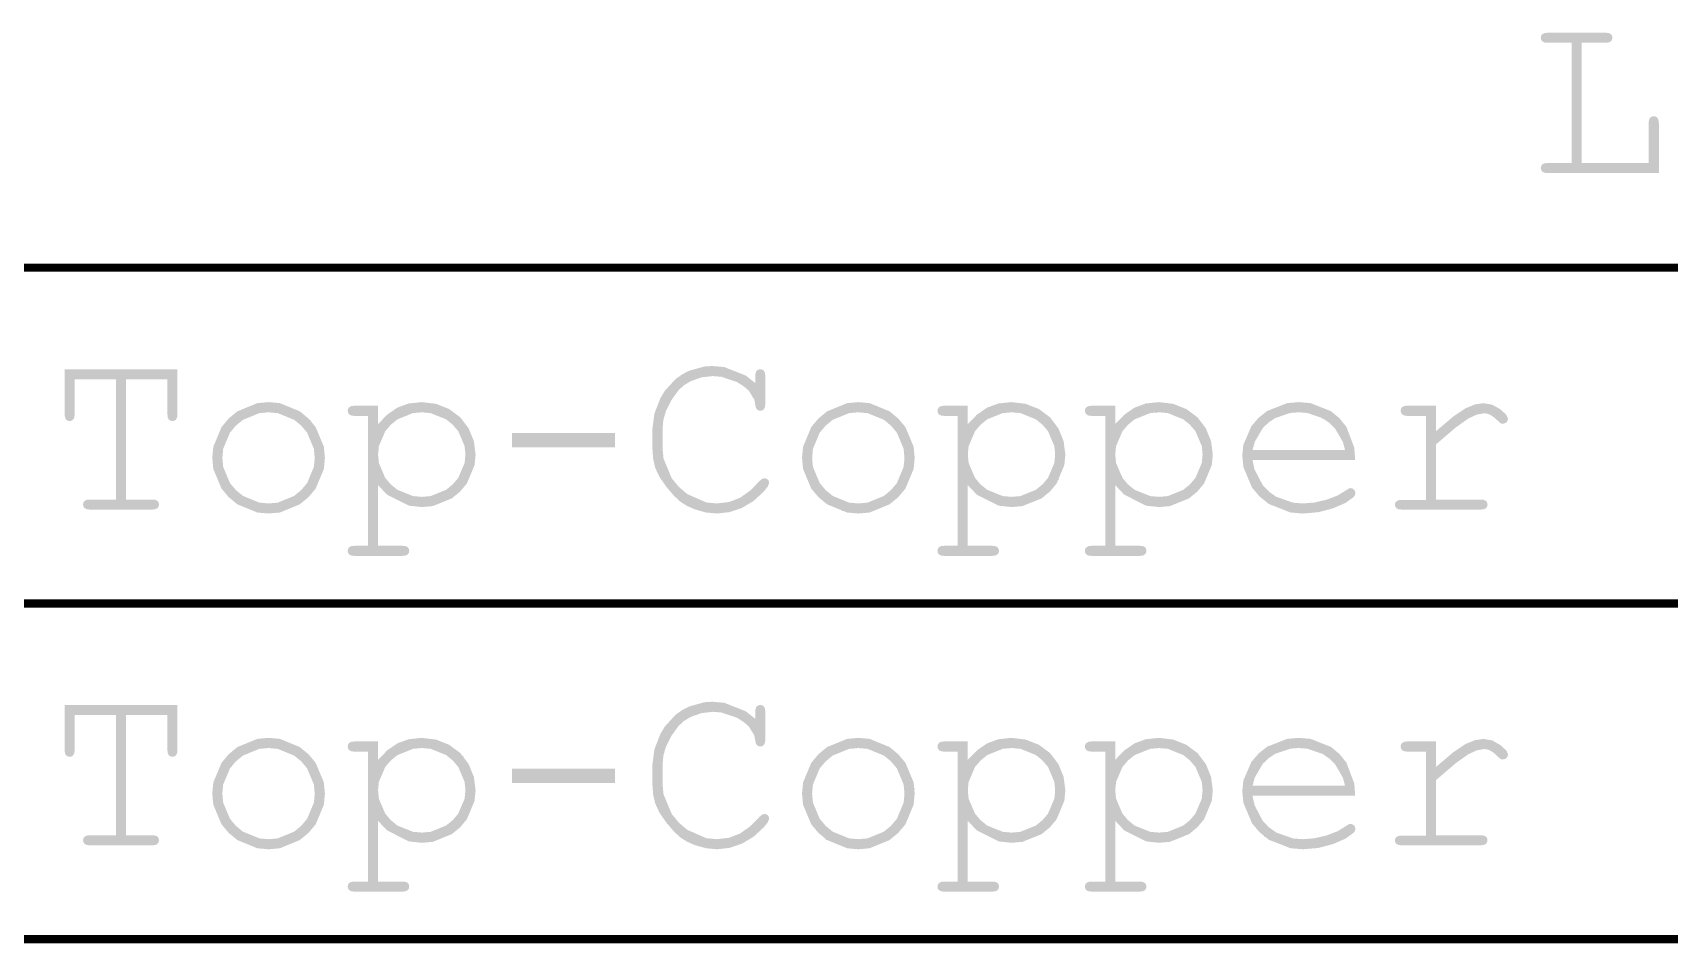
# Model space of a CAD drawing. Extents: x -3 to 268, y -4 to 76.
# Drawn here: x 207.35 to 227.34, y 55.09 to 66.21 of the extents above; entities that cross this region are included whole.
import ezdxf

# ---------------------------------------------------------------- set-up
doc = ezdxf.new("R2010")
doc.units = 0
doc.layers.add('DRILL_SYMBOLS', color=255, linetype='CONTINUOUS')

msp = doc.modelspace()

# ---------------------------------------------------------------- hatches: boundary and pattern name
at = {"layer": 'DRILL_SYMBOLS'}
for points in [[(226.265985, 66.08391), (226.265985, 64.616136), (227.083368, 64.616136), (227.083368, 65.105394), (227.087763, 65.143114), (227.100946, 65.168382), (227.121088, 65.182665), (227.146356, 65.187425), (227.170526, 65.182848), (227.190302, 65.169115), (227.203485, 65.144029), (227.20788, 65.105394), (227.20788, 64.49309), (225.848505, 64.49309), (225.810785, 64.497484), (225.785516, 64.510668), (225.771234, 64.530443), (225.766474, 64.554613), (225.771234, 64.579698), (225.785516, 64.599291), (225.810785, 64.611925), (225.848505, 64.616136), (226.141474, 64.616136), (226.141474, 66.08391), (225.848505, 66.08391), (225.810785, 66.088121), (225.785516, 66.100756), (225.771234, 66.120348), (225.766474, 66.145433), (225.771234, 66.170519), (225.785516, 66.190111), (225.810785, 66.202745), (225.848505, 66.206957), (226.558954, 66.206957), (226.596674, 66.202745), (226.621942, 66.190111), (226.636224, 66.170519), (226.640985, 66.145433), (226.636224, 66.120348), (226.621942, 66.100756), (226.596674, 66.088121), (226.558954, 66.08391)], [(208.492841, 61.974388), (208.492841, 60.506614), (208.812177, 60.506614), (208.849896, 60.502403), (208.875165, 60.489769), (208.889447, 60.470176), (208.894208, 60.445091), (208.889447, 60.420921), (208.875165, 60.401146), (208.849896, 60.387962), (208.812177, 60.383568), (208.048993, 60.383568), (208.011273, 60.387962), (207.986005, 60.401146), (207.971723, 60.420921), (207.966962, 60.445091), (207.971723, 60.470176), (207.986005, 60.489769), (208.011273, 60.502403), (208.048993, 60.506614), (208.368329, 60.506614), (208.368329, 61.974388), (207.864423, 61.974388), (207.864423, 61.548118), (207.860211, 61.5093), (207.847577, 61.483665), (207.827985, 61.469383), (207.802899, 61.464622), (207.778729, 61.469383), (207.758954, 61.483665), (207.74577, 61.5093), (207.741376, 61.548118), (207.741376, 62.097435), (209.119794, 62.097435), (209.119794, 61.548118), (209.115582, 61.5093), (209.102948, 61.483665), (209.083356, 61.469383), (209.05827, 61.464622), (209.033185, 61.469383), (209.013593, 61.483665), (209.000958, 61.5093), (208.996747, 61.548118), (208.996747, 61.974388)], [(216.174481, 61.928978), (216.174481, 62.015403), (216.178693, 62.053123), (216.191327, 62.078392), (216.210919, 62.092674), (216.236005, 62.097435), (216.26109, 62.092674), (216.280683, 62.078392), (216.293317, 62.053123), (216.297528, 62.015403), (216.297528, 61.674095), (216.293317, 61.635276), (216.280683, 61.609642), (216.26109, 61.595359), (216.236005, 61.590599), (216.213117, 61.594993), (216.194257, 61.608177), (216.18089, 61.631248), (216.174481, 61.665306), (216.163404, 61.72509), (216.096753, 61.834221), (216.041181, 61.883568), (215.95329, 61.940605), (215.759931, 62.00579), (215.654462, 62.013939), (215.5164, 61.998192), (215.386395, 61.95095), (215.302167, 61.900413), (215.236981, 61.839622), (215.150189, 61.719139), (215.083173, 61.586204), (215.052411, 61.477073), (215.042157, 61.354759), (215.042157, 61.139427), (215.054608, 61.006263), (215.154218, 60.767128), (215.241376, 60.661155), (215.345014, 60.572395), (215.576459, 60.470955), (215.704267, 60.458275), (215.85423, 60.475486), (215.987714, 60.527122), (216.110944, 60.613548), (216.230145, 60.73513), (216.256513, 60.758201), (216.28581, 60.765892), (216.309613, 60.761863), (216.32829, 60.749778), (216.340375, 60.731468), (216.344403, 60.708763), (216.328656, 60.666282), (216.281415, 60.606224), (216.15379, 60.488121), (216.011151, 60.403343), (215.860089, 60.352274), (215.707196, 60.335251), (215.572797, 60.348062), (215.4362, 60.386497), (215.339887, 60.429344), (215.261884, 60.478782), (215.185163, 60.549644), (215.092694, 60.656761), (215.008283, 60.777244), (214.955731, 60.888206), (214.928266, 60.999717), (214.91911, 61.121849), (214.91911, 61.372337), (214.943463, 61.555992), (215.016522, 61.743675), (215.069715, 61.83303), (215.203015, 61.978782), (215.283124, 62.035179), (215.369504, 62.079719), (215.552976, 62.130623), (215.650067, 62.136985), (215.797101, 62.123985), (216.059308, 62.019981)], [(210.920087, 61.014915), (210.907498, 60.879417), (210.80679, 60.639183), (210.795575, 61.014915), (210.785275, 61.126335), (210.702878, 61.323356), (210.63078, 61.408958), (210.544034, 61.480095), (210.344449, 61.561393), (210.23161, 61.571556), (210.118772, 61.561348), (209.919187, 61.479683), (209.83244, 61.408226), (209.760343, 61.322395), (209.677945, 61.12574), (209.667645, 61.014915), (209.677945, 60.904686), (209.760343, 60.708397), (209.83244, 60.622337), (209.919187, 60.55056), (210.118772, 60.468528), (210.23161, 60.458275), (210.344449, 60.468483), (210.544034, 60.550148), (210.63078, 60.621605), (210.702878, 60.707435), (210.785275, 60.904091), (210.795575, 61.014915), (210.80679, 60.639183), (210.718671, 60.534446), (210.61279, 60.447298), (210.369992, 60.3477), (210.233075, 60.335251), (210.094922, 60.347746), (209.851026, 60.44771), (209.745282, 60.535179), (209.657483, 60.640144), (209.557141, 60.880012), (209.544599, 61.014915), (209.557141, 61.150459), (209.657483, 61.39106), (209.745282, 61.496116), (209.851026, 61.583595), (210.094922, 61.683571), (210.233075, 61.696068), (210.369992, 61.683616), (210.61279, 61.584007), (210.718671, 61.496849), (210.80679, 61.392021), (210.907498, 61.151054)], [(211.569013, 61.652122), (211.569013, 61.428001), (211.682904, 61.544822), (211.804853, 61.628685), (211.942182, 61.679222), (212.102216, 61.696068), (212.276898, 61.674827), (212.437665, 61.611107), (212.574079, 61.509483), (212.675702, 61.374534), (212.738873, 61.219078), (212.759931, 61.055931), (212.748075, 60.928169), (212.653226, 60.701484), (212.635419, 61.055931), (212.62576, 61.158333), (212.54849, 61.340339), (212.480878, 61.419944), (212.39935, 61.486274), (212.210752, 61.56208), (212.103681, 61.571556), (211.995923, 61.562034), (211.806226, 61.485862), (211.724286, 61.419212), (211.656354, 61.339378), (211.578717, 61.157737), (211.569013, 61.055931), (211.578717, 60.953483), (211.656354, 60.77111), (211.724286, 60.691185), (211.806226, 60.624534), (211.995923, 60.548362), (212.103681, 60.538841), (212.210156, 60.548317), (212.398389, 60.624122), (212.480145, 60.690452), (212.548078, 60.770149), (212.625714, 60.952888), (212.635419, 61.055931), (212.653226, 60.701484), (212.570233, 60.602562), (212.469937, 60.52021), (212.236661, 60.426094), (212.103681, 60.414329), (211.946668, 60.431083), (211.679334, 60.565117), (211.569013, 60.682396), (211.569013, 59.941208), (211.867841, 59.941208), (211.905561, 59.936996), (211.930829, 59.924362), (211.945111, 59.90477), (211.949872, 59.879684), (211.945111, 59.855514), (211.930829, 59.835739), (211.905561, 59.822555), (211.867841, 59.818161), (211.280438, 59.818161), (211.242719, 59.822372), (211.21745, 59.835006), (211.203168, 59.854599), (211.198407, 59.879684), (211.203168, 59.90477), (211.21745, 59.924362), (211.242719, 59.936996), (211.280438, 59.941208), (211.445966, 59.941208), (211.445966, 61.52761), (211.280438, 61.52761), (211.242719, 61.532005), (211.21745, 61.545189), (211.203168, 61.56533), (211.198407, 61.590599), (211.203168, 61.614769), (211.21745, 61.634544), (211.242719, 61.647728), (211.280438, 61.652122)], [(218.121259, 61.014915), (218.10867, 60.879417), (218.007962, 60.639183), (217.996747, 61.014915), (217.986447, 61.126335), (217.90405, 61.323356), (217.831952, 61.408958), (217.745206, 61.480095), (217.545621, 61.561393), (217.432782, 61.571556), (217.319943, 61.561348), (217.120358, 61.479683), (217.033612, 61.408226), (216.961514, 61.322395), (216.879117, 61.12574), (216.868817, 61.014915), (216.879117, 60.904686), (216.961514, 60.708397), (217.033612, 60.622337), (217.120358, 60.55056), (217.319943, 60.468528), (217.432782, 60.458275), (217.545621, 60.468483), (217.745206, 60.550148), (217.831952, 60.621605), (217.90405, 60.707435), (217.986447, 60.904091), (217.996747, 61.014915), (218.007962, 60.639183), (217.919843, 60.534446), (217.813962, 60.447298), (217.571164, 60.3477), (217.434247, 60.335251), (217.296094, 60.347746), (217.052197, 60.44771), (216.946454, 60.535179), (216.858655, 60.640144), (216.758313, 60.880012), (216.74577, 61.014915), (216.758313, 61.150459), (216.858655, 61.39106), (216.946454, 61.496116), (217.052197, 61.583595), (217.296094, 61.683571), (217.434247, 61.696068), (217.571164, 61.683616), (217.813962, 61.584007), (217.919843, 61.496849), (218.007962, 61.392021), (218.10867, 61.151054)], [(218.770185, 61.652122), (218.770185, 61.428001), (218.884076, 61.544822), (219.006024, 61.628685), (219.143353, 61.679222), (219.303388, 61.696068), (219.47807, 61.674827), (219.638837, 61.611107), (219.77525, 61.509483), (219.876874, 61.374534), (219.940045, 61.219078), (219.961103, 61.055931), (219.949246, 60.928169), (219.854398, 60.701484), (219.836591, 61.055931), (219.826932, 61.158333), (219.749661, 61.340339), (219.68205, 61.419944), (219.600522, 61.486274), (219.411923, 61.56208), (219.304853, 61.571556), (219.197095, 61.562034), (219.007398, 61.485862), (218.925458, 61.419212), (218.857526, 61.339378), (218.779889, 61.157737), (218.770185, 61.055931), (218.779889, 60.953483), (218.857526, 60.77111), (218.925458, 60.691185), (219.007398, 60.624534), (219.197095, 60.548362), (219.304853, 60.538841), (219.411328, 60.548317), (219.599561, 60.624122), (219.681317, 60.690452), (219.749249, 60.770149), (219.826886, 60.952888), (219.836591, 61.055931), (219.854398, 60.701484), (219.771405, 60.602562), (219.671109, 60.52021), (219.437833, 60.426094), (219.304853, 60.414329), (219.14784, 60.431083), (218.880506, 60.565117), (218.770185, 60.682396), (218.770185, 59.941208), (219.069013, 59.941208), (219.106732, 59.936996), (219.132001, 59.924362), (219.146283, 59.90477), (219.151044, 59.879684), (219.146283, 59.855514), (219.132001, 59.835739), (219.106732, 59.822555), (219.069013, 59.818161), (218.48161, 59.818161), (218.443891, 59.822372), (218.418622, 59.835006), (218.40434, 59.854599), (218.399579, 59.879684), (218.40434, 59.90477), (218.418622, 59.924362), (218.443891, 59.936996), (218.48161, 59.941208), (218.647138, 59.941208), (218.647138, 61.52761), (218.48161, 61.52761), (218.443891, 61.532005), (218.418622, 61.545189), (218.40434, 61.56533), (218.399579, 61.590599), (218.40434, 61.614769), (218.418622, 61.634544), (218.443891, 61.647728), (218.48161, 61.652122)], [(220.570478, 61.652122), (220.570478, 61.428001), (220.684369, 61.544822), (220.806317, 61.628685), (220.943646, 61.679222), (221.103681, 61.696068), (221.278363, 61.674827), (221.43913, 61.611107), (221.575543, 61.509483), (221.677167, 61.374534), (221.740338, 61.219078), (221.761395, 61.055931), (221.749539, 60.928169), (221.654691, 60.701484), (221.636884, 61.055931), (221.627225, 61.158333), (221.549954, 61.340339), (221.482343, 61.419944), (221.400815, 61.486274), (221.212216, 61.56208), (221.105145, 61.571556), (220.997388, 61.562034), (220.807691, 61.485862), (220.725751, 61.419212), (220.657819, 61.339378), (220.580182, 61.157737), (220.570478, 61.055931), (220.580182, 60.953483), (220.657819, 60.77111), (220.725751, 60.691185), (220.807691, 60.624534), (220.997388, 60.548362), (221.105145, 60.538841), (221.211621, 60.548317), (221.399854, 60.624122), (221.48161, 60.690452), (221.549542, 60.770149), (221.627179, 60.952888), (221.636884, 61.055931), (221.654691, 60.701484), (221.571698, 60.602562), (221.471402, 60.52021), (221.238126, 60.426094), (221.105145, 60.414329), (220.948133, 60.431083), (220.680799, 60.565117), (220.570478, 60.682396), (220.570478, 59.941208), (220.869306, 59.941208), (220.907025, 59.936996), (220.932294, 59.924362), (220.946576, 59.90477), (220.951337, 59.879684), (220.946576, 59.855514), (220.932294, 59.835739), (220.907025, 59.822555), (220.869306, 59.818161), (220.281903, 59.818161), (220.244184, 59.822372), (220.218915, 59.835006), (220.204633, 59.854599), (220.199872, 59.879684), (220.204633, 59.90477), (220.218915, 59.924362), (220.244184, 59.936996), (220.281903, 59.941208), (220.447431, 59.941208), (220.447431, 61.52761), (220.281903, 61.52761), (220.244184, 61.532005), (220.218915, 61.545189), (220.204633, 61.56533), (220.199872, 61.590599), (220.204633, 61.614769), (220.218915, 61.634544), (220.244184, 61.647728), (220.281903, 61.652122)], [(223.500165, 60.988548), (222.246259, 60.988548), (222.270841, 60.874977), (222.370816, 60.682716), (222.44621, 60.604026), (222.535062, 60.54026), (222.742703, 60.467384), (222.861493, 60.458275), (223.002484, 60.469627), (223.150067, 60.503685), (223.28703, 60.556419), (223.396161, 60.623802), (223.422162, 60.640281), (223.444501, 60.645775), (223.466474, 60.641197), (223.485517, 60.627464), (223.4987, 60.607505), (223.503095, 60.584251), (223.497235, 60.559715), (223.479657, 60.535911), (223.382062, 60.465049), (223.229901, 60.398948), (223.048078, 60.351175), (222.861493, 60.335251), (222.709836, 60.348204), (222.445798, 60.45183), (222.333417, 60.542503), (222.240811, 60.651588), (222.134976, 60.902443), (222.121747, 61.044212), (222.134152, 61.173484), (222.233396, 61.403465), (222.320233, 61.504173), (222.425382, 61.588127), (222.671109, 61.684074), (222.811688, 61.696068), (222.955884, 61.683754), (223.204175, 61.585243), (223.30827, 61.499046), (223.393323, 61.393257), (223.375653, 61.11306), (223.349881, 61.210106), (223.253568, 61.375633), (223.183026, 61.444114), (223.101316, 61.49987), (222.915647, 61.563591), (222.811688, 61.571556), (222.707776, 61.563682), (222.522473, 61.500694), (222.441083, 61.445579), (222.37077, 61.377556), (222.274091, 61.211296), (222.247724, 61.11306), (223.375653, 61.11306), (223.393323, 61.393257), (223.48927, 61.138008)], [(224.48747, 61.652122), (224.48747, 61.341575), (224.697492, 61.519737), (224.847089, 61.620628), (224.961896, 61.66732), (225.067548, 61.682884), (225.173566, 61.66439), (225.271894, 61.608909), (225.342755, 61.543907), (225.366376, 61.496849), (225.361798, 61.471397), (225.348065, 61.450706), (225.327374, 61.436973), (225.301923, 61.432396), (225.288373, 61.433677), (225.27702, 61.437523), (225.262372, 61.448326), (225.238935, 61.470482), (225.190961, 61.513694), (225.149579, 61.540794), (225.111859, 61.555076), (225.074872, 61.559837), (224.986066, 61.543724), (224.88078, 61.495384), (224.72569, 61.384422), (224.48747, 61.180443), (224.48747, 60.506614), (225.032392, 60.506614), (225.07121, 60.502403), (225.096845, 60.489769), (225.111127, 60.470176), (225.115888, 60.445091), (225.111127, 60.420921), (225.096845, 60.401146), (225.07121, 60.387962), (225.032392, 60.383568), (224.06706, 60.383568), (224.02934, 60.387779), (224.004071, 60.400413), (223.989789, 60.419639), (223.985028, 60.443626), (223.989606, 60.466514), (224.003339, 60.485374), (224.028424, 60.498008), (224.06706, 60.50222), (224.364423, 60.50222), (224.364423, 61.52761), (224.137372, 61.52761), (224.099652, 61.532005), (224.074384, 61.545189), (224.060102, 61.56533), (224.055341, 61.590599), (224.059918, 61.614769), (224.073651, 61.634544), (224.098737, 61.647728), (224.137372, 61.652122)], [(214.460614, 61.319603), (214.460614, 61.143821), (213.205243, 61.143821), (213.205243, 61.319603)], [(208.492841, 57.874388), (208.492841, 56.406614), (208.812177, 56.406614), (208.849896, 56.402403), (208.875165, 56.389769), (208.889447, 56.370176), (208.894208, 56.345091), (208.889447, 56.320921), (208.875165, 56.301146), (208.849896, 56.287962), (208.812177, 56.283568), (208.048993, 56.283568), (208.011273, 56.287962), (207.986005, 56.301146), (207.971723, 56.320921), (207.966962, 56.345091), (207.971723, 56.370176), (207.986005, 56.389769), (208.011273, 56.402403), (208.048993, 56.406614), (208.368329, 56.406614), (208.368329, 57.874388), (207.864423, 57.874388), (207.864423, 57.448118), (207.860211, 57.4093), (207.847577, 57.383665), (207.827985, 57.369383), (207.802899, 57.364622), (207.778729, 57.369383), (207.758954, 57.383665), (207.74577, 57.4093), (207.741376, 57.448118), (207.741376, 57.997435), (209.119794, 57.997435), (209.119794, 57.448118), (209.115582, 57.4093), (209.102948, 57.383665), (209.083356, 57.369383), (209.05827, 57.364622), (209.033185, 57.369383), (209.013593, 57.383665), (209.000958, 57.4093), (208.996747, 57.448118), (208.996747, 57.874388)], [(216.174481, 57.828978), (216.174481, 57.915403), (216.178693, 57.953123), (216.191327, 57.978392), (216.210919, 57.992674), (216.236005, 57.997435), (216.26109, 57.992674), (216.280683, 57.978392), (216.293317, 57.953123), (216.297528, 57.915403), (216.297528, 57.574095), (216.293317, 57.535276), (216.280683, 57.509642), (216.26109, 57.495359), (216.236005, 57.490599), (216.213117, 57.494993), (216.194257, 57.508177), (216.18089, 57.531248), (216.174481, 57.565306), (216.163404, 57.62509), (216.096753, 57.734221), (216.041181, 57.783568), (215.95329, 57.840605), (215.759931, 57.90579), (215.654462, 57.913939), (215.5164, 57.898192), (215.386395, 57.85095), (215.302167, 57.800413), (215.236981, 57.739622), (215.150189, 57.619139), (215.083173, 57.486204), (215.052411, 57.377073), (215.042157, 57.254759), (215.042157, 57.039427), (215.054608, 56.906263), (215.154218, 56.667128), (215.241376, 56.561155), (215.345014, 56.472395), (215.576459, 56.370955), (215.704267, 56.358275), (215.85423, 56.375486), (215.987714, 56.427122), (216.110944, 56.513548), (216.230145, 56.63513), (216.256513, 56.658201), (216.28581, 56.665892), (216.309613, 56.661863), (216.32829, 56.649778), (216.340375, 56.631468), (216.344403, 56.608763), (216.328656, 56.566282), (216.281415, 56.506224), (216.15379, 56.388121), (216.011151, 56.303343), (215.860089, 56.252274), (215.707196, 56.235251), (215.572797, 56.248062), (215.4362, 56.286497), (215.339887, 56.329344), (215.261884, 56.378782), (215.185163, 56.449644), (215.092694, 56.556761), (215.008283, 56.677244), (214.955731, 56.788206), (214.928266, 56.899717), (214.91911, 57.021849), (214.91911, 57.272337), (214.943463, 57.455992), (215.016522, 57.643675), (215.069715, 57.73303), (215.203015, 57.878782), (215.283124, 57.935179), (215.369504, 57.979719), (215.552976, 58.030623), (215.650067, 58.036985), (215.797101, 58.023985), (216.059308, 57.919981)], [(210.920087, 56.914915), (210.907498, 56.779417), (210.80679, 56.539183), (210.795575, 56.914915), (210.785275, 57.026335), (210.702878, 57.223356), (210.63078, 57.308958), (210.544034, 57.380095), (210.344449, 57.461393), (210.23161, 57.471556), (210.118772, 57.461348), (209.919187, 57.379683), (209.83244, 57.308226), (209.760343, 57.222395), (209.677945, 57.02574), (209.667645, 56.914915), (209.677945, 56.804686), (209.760343, 56.608397), (209.83244, 56.522337), (209.919187, 56.45056), (210.118772, 56.368528), (210.23161, 56.358275), (210.344449, 56.368483), (210.544034, 56.450148), (210.63078, 56.521605), (210.702878, 56.607435), (210.785275, 56.804091), (210.795575, 56.914915), (210.80679, 56.539183), (210.718671, 56.434446), (210.61279, 56.347298), (210.369992, 56.2477), (210.233075, 56.235251), (210.094922, 56.247746), (209.851026, 56.34771), (209.745282, 56.435179), (209.657483, 56.540144), (209.557141, 56.780012), (209.544599, 56.914915), (209.557141, 57.050459), (209.657483, 57.29106), (209.745282, 57.396116), (209.851026, 57.483595), (210.094922, 57.583571), (210.233075, 57.596068), (210.369992, 57.583616), (210.61279, 57.484007), (210.718671, 57.396849), (210.80679, 57.292021), (210.907498, 57.051054)], [(211.569013, 57.552122), (211.569013, 57.328001), (211.682904, 57.444822), (211.804853, 57.528685), (211.942182, 57.579222), (212.102216, 57.596068), (212.276898, 57.574827), (212.437665, 57.511107), (212.574079, 57.409483), (212.675702, 57.274534), (212.738873, 57.119078), (212.759931, 56.955931), (212.748075, 56.828169), (212.653226, 56.601484), (212.635419, 56.955931), (212.62576, 57.058333), (212.54849, 57.240339), (212.480878, 57.319944), (212.39935, 57.386274), (212.210752, 57.46208), (212.103681, 57.471556), (211.995923, 57.462034), (211.806226, 57.385862), (211.724286, 57.319212), (211.656354, 57.239378), (211.578717, 57.057737), (211.569013, 56.955931), (211.578717, 56.853483), (211.656354, 56.67111), (211.724286, 56.591185), (211.806226, 56.524534), (211.995923, 56.448362), (212.103681, 56.438841), (212.210156, 56.448317), (212.398389, 56.524122), (212.480145, 56.590452), (212.548078, 56.670149), (212.625714, 56.852888), (212.635419, 56.955931), (212.653226, 56.601484), (212.570233, 56.502562), (212.469937, 56.42021), (212.236661, 56.326094), (212.103681, 56.314329), (211.946668, 56.331083), (211.679334, 56.465117), (211.569013, 56.582396), (211.569013, 55.841208), (211.867841, 55.841208), (211.905561, 55.836996), (211.930829, 55.824362), (211.945111, 55.80477), (211.949872, 55.779684), (211.945111, 55.755514), (211.930829, 55.735739), (211.905561, 55.722555), (211.867841, 55.718161), (211.280438, 55.718161), (211.242719, 55.722372), (211.21745, 55.735006), (211.203168, 55.754599), (211.198407, 55.779684), (211.203168, 55.80477), (211.21745, 55.824362), (211.242719, 55.836996), (211.280438, 55.841208), (211.445966, 55.841208), (211.445966, 57.42761), (211.280438, 57.42761), (211.242719, 57.432005), (211.21745, 57.445189), (211.203168, 57.46533), (211.198407, 57.490599), (211.203168, 57.514769), (211.21745, 57.534544), (211.242719, 57.547728), (211.280438, 57.552122)], [(218.121259, 56.914915), (218.10867, 56.779417), (218.007962, 56.539183), (217.996747, 56.914915), (217.986447, 57.026335), (217.90405, 57.223356), (217.831952, 57.308958), (217.745206, 57.380095), (217.545621, 57.461393), (217.432782, 57.471556), (217.319943, 57.461348), (217.120358, 57.379683), (217.033612, 57.308226), (216.961514, 57.222395), (216.879117, 57.02574), (216.868817, 56.914915), (216.879117, 56.804686), (216.961514, 56.608397), (217.033612, 56.522337), (217.120358, 56.45056), (217.319943, 56.368528), (217.432782, 56.358275), (217.545621, 56.368483), (217.745206, 56.450148), (217.831952, 56.521605), (217.90405, 56.607435), (217.986447, 56.804091), (217.996747, 56.914915), (218.007962, 56.539183), (217.919843, 56.434446), (217.813962, 56.347298), (217.571164, 56.2477), (217.434247, 56.235251), (217.296094, 56.247746), (217.052197, 56.34771), (216.946454, 56.435179), (216.858655, 56.540144), (216.758313, 56.780012), (216.74577, 56.914915), (216.758313, 57.050459), (216.858655, 57.29106), (216.946454, 57.396116), (217.052197, 57.483595), (217.296094, 57.583571), (217.434247, 57.596068), (217.571164, 57.583616), (217.813962, 57.484007), (217.919843, 57.396849), (218.007962, 57.292021), (218.10867, 57.051054)], [(218.770185, 57.552122), (218.770185, 57.328001), (218.884076, 57.444822), (219.006024, 57.528685), (219.143353, 57.579222), (219.303388, 57.596068), (219.47807, 57.574827), (219.638837, 57.511107), (219.77525, 57.409483), (219.876874, 57.274534), (219.940045, 57.119078), (219.961103, 56.955931), (219.949246, 56.828169), (219.854398, 56.601484), (219.836591, 56.955931), (219.826932, 57.058333), (219.749661, 57.240339), (219.68205, 57.319944), (219.600522, 57.386274), (219.411923, 57.46208), (219.304853, 57.471556), (219.197095, 57.462034), (219.007398, 57.385862), (218.925458, 57.319212), (218.857526, 57.239378), (218.779889, 57.057737), (218.770185, 56.955931), (218.779889, 56.853483), (218.857526, 56.67111), (218.925458, 56.591185), (219.007398, 56.524534), (219.197095, 56.448362), (219.304853, 56.438841), (219.411328, 56.448317), (219.599561, 56.524122), (219.681317, 56.590452), (219.749249, 56.670149), (219.826886, 56.852888), (219.836591, 56.955931), (219.854398, 56.601484), (219.771405, 56.502562), (219.671109, 56.42021), (219.437833, 56.326094), (219.304853, 56.314329), (219.14784, 56.331083), (218.880506, 56.465117), (218.770185, 56.582396), (218.770185, 55.841208), (219.069013, 55.841208), (219.106732, 55.836996), (219.132001, 55.824362), (219.146283, 55.80477), (219.151044, 55.779684), (219.146283, 55.755514), (219.132001, 55.735739), (219.106732, 55.722555), (219.069013, 55.718161), (218.48161, 55.718161), (218.443891, 55.722372), (218.418622, 55.735006), (218.40434, 55.754599), (218.399579, 55.779684), (218.40434, 55.80477), (218.418622, 55.824362), (218.443891, 55.836996), (218.48161, 55.841208), (218.647138, 55.841208), (218.647138, 57.42761), (218.48161, 57.42761), (218.443891, 57.432005), (218.418622, 57.445189), (218.40434, 57.46533), (218.399579, 57.490599), (218.40434, 57.514769), (218.418622, 57.534544), (218.443891, 57.547728), (218.48161, 57.552122)], [(220.570478, 57.552122), (220.570478, 57.328001), (220.684369, 57.444822), (220.806317, 57.528685), (220.943646, 57.579222), (221.103681, 57.596068), (221.278363, 57.574827), (221.43913, 57.511107), (221.575543, 57.409483), (221.677167, 57.274534), (221.740338, 57.119078), (221.761395, 56.955931), (221.749539, 56.828169), (221.654691, 56.601484), (221.636884, 56.955931), (221.627225, 57.058333), (221.549954, 57.240339), (221.482343, 57.319944), (221.400815, 57.386274), (221.212216, 57.46208), (221.105145, 57.471556), (220.997388, 57.462034), (220.807691, 57.385862), (220.725751, 57.319212), (220.657819, 57.239378), (220.580182, 57.057737), (220.570478, 56.955931), (220.580182, 56.853483), (220.657819, 56.67111), (220.725751, 56.591185), (220.807691, 56.524534), (220.997388, 56.448362), (221.105145, 56.438841), (221.211621, 56.448317), (221.399854, 56.524122), (221.48161, 56.590452), (221.549542, 56.670149), (221.627179, 56.852888), (221.636884, 56.955931), (221.654691, 56.601484), (221.571698, 56.502562), (221.471402, 56.42021), (221.238126, 56.326094), (221.105145, 56.314329), (220.948133, 56.331083), (220.680799, 56.465117), (220.570478, 56.582396), (220.570478, 55.841208), (220.869306, 55.841208), (220.907025, 55.836996), (220.932294, 55.824362), (220.946576, 55.80477), (220.951337, 55.779684), (220.946576, 55.755514), (220.932294, 55.735739), (220.907025, 55.722555), (220.869306, 55.718161), (220.281903, 55.718161), (220.244184, 55.722372), (220.218915, 55.735006), (220.204633, 55.754599), (220.199872, 55.779684), (220.204633, 55.80477), (220.218915, 55.824362), (220.244184, 55.836996), (220.281903, 55.841208), (220.447431, 55.841208), (220.447431, 57.42761), (220.281903, 57.42761), (220.244184, 57.432005), (220.218915, 57.445189), (220.204633, 57.46533), (220.199872, 57.490599), (220.204633, 57.514769), (220.218915, 57.534544), (220.244184, 57.547728), (220.281903, 57.552122)], [(223.500165, 56.888548), (222.246259, 56.888548), (222.270841, 56.774977), (222.370816, 56.582716), (222.44621, 56.504026), (222.535062, 56.44026), (222.742703, 56.367384), (222.861493, 56.358275), (223.002484, 56.369627), (223.150067, 56.403685), (223.28703, 56.456419), (223.396161, 56.523802), (223.422162, 56.540281), (223.444501, 56.545775), (223.466474, 56.541197), (223.485517, 56.527464), (223.4987, 56.507505), (223.503095, 56.484251), (223.497235, 56.459715), (223.479657, 56.435911), (223.382062, 56.365049), (223.229901, 56.298948), (223.048078, 56.251175), (222.861493, 56.235251), (222.709836, 56.248204), (222.445798, 56.35183), (222.333417, 56.442503), (222.240811, 56.551588), (222.134976, 56.802443), (222.121747, 56.944212), (222.134152, 57.073484), (222.233396, 57.303465), (222.320233, 57.404173), (222.425382, 57.488127), (222.671109, 57.584074), (222.811688, 57.596068), (222.955884, 57.583754), (223.204175, 57.485243), (223.30827, 57.399046), (223.393323, 57.293257), (223.375653, 57.01306), (223.349881, 57.110106), (223.253568, 57.275633), (223.183026, 57.344114), (223.101316, 57.39987), (222.915647, 57.463591), (222.811688, 57.471556), (222.707776, 57.463682), (222.522473, 57.400694), (222.441083, 57.345579), (222.37077, 57.277556), (222.274091, 57.111296), (222.247724, 57.01306), (223.375653, 57.01306), (223.393323, 57.293257), (223.48927, 57.038008)], [(224.48747, 57.552122), (224.48747, 57.241575), (224.697492, 57.419737), (224.847089, 57.520628), (224.961896, 57.56732), (225.067548, 57.582884), (225.173566, 57.56439), (225.271894, 57.508909), (225.342755, 57.443907), (225.366376, 57.396849), (225.361798, 57.371397), (225.348065, 57.350706), (225.327374, 57.336973), (225.301923, 57.332396), (225.288373, 57.333677), (225.27702, 57.337523), (225.262372, 57.348326), (225.238935, 57.370482), (225.190961, 57.413694), (225.149579, 57.440794), (225.111859, 57.455076), (225.074872, 57.459837), (224.986066, 57.443724), (224.88078, 57.395384), (224.72569, 57.284422), (224.48747, 57.080443), (224.48747, 56.406614), (225.032392, 56.406614), (225.07121, 56.402403), (225.096845, 56.389769), (225.111127, 56.370176), (225.115888, 56.345091), (225.111127, 56.320921), (225.096845, 56.301146), (225.07121, 56.287962), (225.032392, 56.283568), (224.06706, 56.283568), (224.02934, 56.287779), (224.004071, 56.300413), (223.989789, 56.319639), (223.985028, 56.343626), (223.989606, 56.366514), (224.003339, 56.385374), (224.028424, 56.398008), (224.06706, 56.40222), (224.364423, 56.40222), (224.364423, 57.42761), (224.137372, 57.42761), (224.099652, 57.432005), (224.074384, 57.445189), (224.060102, 57.46533), (224.055341, 57.490599), (224.059918, 57.514769), (224.073651, 57.534544), (224.098737, 57.547728), (224.137372, 57.552122)], [(214.460614, 57.219603), (214.460614, 57.043821), (213.205243, 57.043821), (213.205243, 57.219603)]]:
    msp.add_hatch(color=7, dxfattribs=at).paths.add_polyline_path(points)

# ---------------------------------------------------------------- linework, layer by layer
at = {"layer": 'DRILL_SYMBOLS', "color": 7}
for points, const_width in [([(226.265985, 66.08391), (226.265985, 64.616136), (227.083368, 64.616136), (227.083368, 65.105394), (227.087763, 65.143114), (227.100946, 65.168382), (227.121088, 65.182665), (227.146356, 65.187425), (227.170526, 65.182848), (227.190302, 65.169115), (227.203485, 65.144029), (227.20788, 65.105394), (227.20788, 64.49309), (225.848505, 64.49309), (225.810785, 64.497484), (225.785516, 64.510668), (225.771234, 64.530443), (225.766474, 64.554613), (225.771234, 64.579698), (225.785516, 64.599291), (225.810785, 64.611925), (225.848505, 64.616136), (226.141474, 64.616136), (226.141474, 66.08391), (225.848505, 66.08391), (225.810785, 66.088121), (225.785516, 66.100756), (225.771234, 66.120348), (225.766474, 66.145433), (225.771234, 66.170519), (225.785516, 66.190111), (225.810785, 66.202745), (225.848505, 66.206957), (226.558954, 66.206957), (226.596674, 66.202745), (226.621942, 66.190111), (226.636224, 66.170519), (226.640985, 66.145433), (226.636224, 66.120348), (226.621942, 66.100756), (226.596674, 66.088121), (226.558954, 66.08391), (226.265985, 66.08391)], 0.000001), ([(110.923999, 63.337377), (267.529853, 63.337377)], 0.1), ([(208.492841, 61.974388), (208.492841, 60.506614), (208.812177, 60.506614), (208.849896, 60.502403), (208.875165, 60.489769), (208.889447, 60.470176), (208.894208, 60.445091), (208.889447, 60.420921), (208.875165, 60.401146), (208.849896, 60.387962), (208.812177, 60.383568), (208.048993, 60.383568), (208.011273, 60.387962), (207.986005, 60.401146), (207.971723, 60.420921), (207.966962, 60.445091), (207.971723, 60.470176), (207.986005, 60.489769), (208.011273, 60.502403), (208.048993, 60.506614), (208.368329, 60.506614), (208.368329, 61.974388), (207.864423, 61.974388), (207.864423, 61.548118), (207.860211, 61.5093), (207.847577, 61.483665), (207.827985, 61.469383), (207.802899, 61.464622), (207.778729, 61.469383), (207.758954, 61.483665), (207.74577, 61.5093), (207.741376, 61.548118), (207.741376, 62.097435), (209.119794, 62.097435), (209.119794, 61.548118), (209.115582, 61.5093), (209.102948, 61.483665), (209.083356, 61.469383), (209.05827, 61.464622), (209.033185, 61.469383), (209.013593, 61.483665), (209.000958, 61.5093), (208.996747, 61.548118), (208.996747, 61.974388), (208.492841, 61.974388)], 0.000001), ([(216.174481, 61.928978), (216.174481, 62.015403), (216.178693, 62.053123), (216.191327, 62.078392), (216.210919, 62.092674), (216.236005, 62.097435), (216.26109, 62.092674), (216.280683, 62.078392), (216.293317, 62.053123), (216.297528, 62.015403), (216.297528, 61.674095), (216.293317, 61.635276), (216.280683, 61.609642), (216.26109, 61.595359), (216.236005, 61.590599), (216.213117, 61.594993), (216.194257, 61.608177), (216.18089, 61.631248), (216.174481, 61.665306), (216.163404, 61.72509), (216.096753, 61.834221), (216.041181, 61.883568), (215.95329, 61.940605), (215.759931, 62.00579), (215.654462, 62.013939), (215.5164, 61.998192), (215.386395, 61.95095), (215.302167, 61.900413), (215.236981, 61.839622), (215.150189, 61.719139), (215.083173, 61.586204), (215.052411, 61.477073), (215.042157, 61.354759), (215.042157, 61.139427), (215.054608, 61.006263), (215.154218, 60.767128), (215.241376, 60.661155), (215.345014, 60.572395), (215.576459, 60.470955), (215.704267, 60.458275), (215.85423, 60.475486), (215.987714, 60.527122), (216.110944, 60.613548), (216.230145, 60.73513), (216.256513, 60.758201), (216.28581, 60.765892), (216.309613, 60.761863), (216.32829, 60.749778), (216.340375, 60.731468), (216.344403, 60.708763), (216.328656, 60.666282), (216.281415, 60.606224), (216.15379, 60.488121), (216.011151, 60.403343), (215.860089, 60.352274), (215.707196, 60.335251), (215.572797, 60.348062), (215.4362, 60.386497), (215.339887, 60.429344), (215.261884, 60.478782), (215.185163, 60.549644), (215.092694, 60.656761), (215.008283, 60.777244), (214.955731, 60.888206), (214.928266, 60.999717), (214.91911, 61.121849), (214.91911, 61.372337), (214.943463, 61.555992), (215.016522, 61.743675), (215.069715, 61.83303), (215.203015, 61.978782), (215.283124, 62.035179), (215.369504, 62.079719), (215.552976, 62.130623), (215.650067, 62.136985), (215.797101, 62.123985), (216.059308, 62.019981), (216.174481, 61.928978)], 0.000001), ([(210.920087, 61.014915), (210.907498, 60.879417), (210.80679, 60.639183), (210.795575, 61.014915), (210.785275, 61.126335), (210.702878, 61.323356), (210.63078, 61.408958), (210.544034, 61.480095), (210.344449, 61.561393), (210.23161, 61.571556), (210.118772, 61.561348), (209.919187, 61.479683), (209.83244, 61.408226), (209.760343, 61.322395), (209.677945, 61.12574), (209.667645, 61.014915), (209.677945, 60.904686), (209.760343, 60.708397), (209.83244, 60.622337), (209.919187, 60.55056), (210.118772, 60.468528), (210.23161, 60.458275), (210.344449, 60.468483), (210.544034, 60.550148), (210.63078, 60.621605), (210.702878, 60.707435), (210.785275, 60.904091), (210.795575, 61.014915), (210.80679, 60.639183), (210.718671, 60.534446), (210.61279, 60.447298), (210.369992, 60.3477), (210.233075, 60.335251), (210.094922, 60.347746), (209.851026, 60.44771), (209.745282, 60.535179), (209.657483, 60.640144), (209.557141, 60.880012), (209.544599, 61.014915), (209.557141, 61.150459), (209.657483, 61.39106), (209.745282, 61.496116), (209.851026, 61.583595), (210.094922, 61.683571), (210.233075, 61.696068), (210.369992, 61.683616), (210.61279, 61.584007), (210.718671, 61.496849), (210.80679, 61.392021), (210.907498, 61.151054), (210.920087, 61.014915)], 0.000001), ([(211.569013, 61.652122), (211.569013, 61.428001), (211.682904, 61.544822), (211.804853, 61.628685), (211.942182, 61.679222), (212.102216, 61.696068), (212.276898, 61.674827), (212.437665, 61.611107), (212.574079, 61.509483), (212.675702, 61.374534), (212.738873, 61.219078), (212.759931, 61.055931), (212.748075, 60.928169), (212.653226, 60.701484), (212.635419, 61.055931), (212.62576, 61.158333), (212.54849, 61.340339), (212.480878, 61.419944), (212.39935, 61.486274), (212.210752, 61.56208), (212.103681, 61.571556), (211.995923, 61.562034), (211.806226, 61.485862), (211.724286, 61.419212), (211.656354, 61.339378), (211.578717, 61.157737), (211.569013, 61.055931), (211.578717, 60.953483), (211.656354, 60.77111), (211.724286, 60.691185), (211.806226, 60.624534), (211.995923, 60.548362), (212.103681, 60.538841), (212.210156, 60.548317), (212.398389, 60.624122), (212.480145, 60.690452), (212.548078, 60.770149), (212.625714, 60.952888), (212.635419, 61.055931), (212.653226, 60.701484), (212.570233, 60.602562), (212.469937, 60.52021), (212.236661, 60.426094), (212.103681, 60.414329), (211.946668, 60.431083), (211.679334, 60.565117), (211.569013, 60.682396), (211.569013, 59.941208), (211.867841, 59.941208), (211.905561, 59.936996), (211.930829, 59.924362), (211.945111, 59.90477), (211.949872, 59.879684), (211.945111, 59.855514), (211.930829, 59.835739), (211.905561, 59.822555), (211.867841, 59.818161), (211.280438, 59.818161), (211.242719, 59.822372), (211.21745, 59.835006), (211.203168, 59.854599), (211.198407, 59.879684), (211.203168, 59.90477), (211.21745, 59.924362), (211.242719, 59.936996), (211.280438, 59.941208), (211.445966, 59.941208), (211.445966, 61.52761), (211.280438, 61.52761), (211.242719, 61.532005), (211.21745, 61.545189), (211.203168, 61.56533), (211.198407, 61.590599), (211.203168, 61.614769), (211.21745, 61.634544), (211.242719, 61.647728), (211.280438, 61.652122), (211.569013, 61.652122)], 0.000001), ([(218.121259, 61.014915), (218.10867, 60.879417), (218.007962, 60.639183), (217.996747, 61.014915), (217.986447, 61.126335), (217.90405, 61.323356), (217.831952, 61.408958), (217.745206, 61.480095), (217.545621, 61.561393), (217.432782, 61.571556), (217.319943, 61.561348), (217.120358, 61.479683), (217.033612, 61.408226), (216.961514, 61.322395), (216.879117, 61.12574), (216.868817, 61.014915), (216.879117, 60.904686), (216.961514, 60.708397), (217.033612, 60.622337), (217.120358, 60.55056), (217.319943, 60.468528), (217.432782, 60.458275), (217.545621, 60.468483), (217.745206, 60.550148), (217.831952, 60.621605), (217.90405, 60.707435), (217.986447, 60.904091), (217.996747, 61.014915), (218.007962, 60.639183), (217.919843, 60.534446), (217.813962, 60.447298), (217.571164, 60.3477), (217.434247, 60.335251), (217.296094, 60.347746), (217.052197, 60.44771), (216.946454, 60.535179), (216.858655, 60.640144), (216.758313, 60.880012), (216.74577, 61.014915), (216.758313, 61.150459), (216.858655, 61.39106), (216.946454, 61.496116), (217.052197, 61.583595), (217.296094, 61.683571), (217.434247, 61.696068), (217.571164, 61.683616), (217.813962, 61.584007), (217.919843, 61.496849), (218.007962, 61.392021), (218.10867, 61.151054), (218.121259, 61.014915)], 0.000001), ([(218.770185, 61.652122), (218.770185, 61.428001), (218.884076, 61.544822), (219.006024, 61.628685), (219.143353, 61.679222), (219.303388, 61.696068), (219.47807, 61.674827), (219.638837, 61.611107), (219.77525, 61.509483), (219.876874, 61.374534), (219.940045, 61.219078), (219.961103, 61.055931), (219.949246, 60.928169), (219.854398, 60.701484), (219.836591, 61.055931), (219.826932, 61.158333), (219.749661, 61.340339), (219.68205, 61.419944), (219.600522, 61.486274), (219.411923, 61.56208), (219.304853, 61.571556), (219.197095, 61.562034), (219.007398, 61.485862), (218.925458, 61.419212), (218.857526, 61.339378), (218.779889, 61.157737), (218.770185, 61.055931), (218.779889, 60.953483), (218.857526, 60.77111), (218.925458, 60.691185), (219.007398, 60.624534), (219.197095, 60.548362), (219.304853, 60.538841), (219.411328, 60.548317), (219.599561, 60.624122), (219.681317, 60.690452), (219.749249, 60.770149), (219.826886, 60.952888), (219.836591, 61.055931), (219.854398, 60.701484), (219.771405, 60.602562), (219.671109, 60.52021), (219.437833, 60.426094), (219.304853, 60.414329), (219.14784, 60.431083), (218.880506, 60.565117), (218.770185, 60.682396), (218.770185, 59.941208), (219.069013, 59.941208), (219.106732, 59.936996), (219.132001, 59.924362), (219.146283, 59.90477), (219.151044, 59.879684), (219.146283, 59.855514), (219.132001, 59.835739), (219.106732, 59.822555), (219.069013, 59.818161), (218.48161, 59.818161), (218.443891, 59.822372), (218.418622, 59.835006), (218.40434, 59.854599), (218.399579, 59.879684), (218.40434, 59.90477), (218.418622, 59.924362), (218.443891, 59.936996), (218.48161, 59.941208), (218.647138, 59.941208), (218.647138, 61.52761), (218.48161, 61.52761), (218.443891, 61.532005), (218.418622, 61.545189), (218.40434, 61.56533), (218.399579, 61.590599), (218.40434, 61.614769), (218.418622, 61.634544), (218.443891, 61.647728), (218.48161, 61.652122), (218.770185, 61.652122)], 0.000001), ([(220.570478, 61.652122), (220.570478, 61.428001), (220.684369, 61.544822), (220.806317, 61.628685), (220.943646, 61.679222), (221.103681, 61.696068), (221.278363, 61.674827), (221.43913, 61.611107), (221.575543, 61.509483), (221.677167, 61.374534), (221.740338, 61.219078), (221.761395, 61.055931), (221.749539, 60.928169), (221.654691, 60.701484), (221.636884, 61.055931), (221.627225, 61.158333), (221.549954, 61.340339), (221.482343, 61.419944), (221.400815, 61.486274), (221.212216, 61.56208), (221.105145, 61.571556), (220.997388, 61.562034), (220.807691, 61.485862), (220.725751, 61.419212), (220.657819, 61.339378), (220.580182, 61.157737), (220.570478, 61.055931), (220.580182, 60.953483), (220.657819, 60.77111), (220.725751, 60.691185), (220.807691, 60.624534), (220.997388, 60.548362), (221.105145, 60.538841), (221.211621, 60.548317), (221.399854, 60.624122), (221.48161, 60.690452), (221.549542, 60.770149), (221.627179, 60.952888), (221.636884, 61.055931), (221.654691, 60.701484), (221.571698, 60.602562), (221.471402, 60.52021), (221.238126, 60.426094), (221.105145, 60.414329), (220.948133, 60.431083), (220.680799, 60.565117), (220.570478, 60.682396), (220.570478, 59.941208), (220.869306, 59.941208), (220.907025, 59.936996), (220.932294, 59.924362), (220.946576, 59.90477), (220.951337, 59.879684), (220.946576, 59.855514), (220.932294, 59.835739), (220.907025, 59.822555), (220.869306, 59.818161), (220.281903, 59.818161), (220.244184, 59.822372), (220.218915, 59.835006), (220.204633, 59.854599), (220.199872, 59.879684), (220.204633, 59.90477), (220.218915, 59.924362), (220.244184, 59.936996), (220.281903, 59.941208), (220.447431, 59.941208), (220.447431, 61.52761), (220.281903, 61.52761), (220.244184, 61.532005), (220.218915, 61.545189), (220.204633, 61.56533), (220.199872, 61.590599), (220.204633, 61.614769), (220.218915, 61.634544), (220.244184, 61.647728), (220.281903, 61.652122), (220.570478, 61.652122)], 0.000001), ([(223.500165, 60.988548), (222.246259, 60.988548), (222.270841, 60.874977), (222.370816, 60.682716), (222.44621, 60.604026), (222.535062, 60.54026), (222.742703, 60.467384), (222.861493, 60.458275), (223.002484, 60.469627), (223.150067, 60.503685), (223.28703, 60.556419), (223.396161, 60.623802), (223.422162, 60.640281), (223.444501, 60.645775), (223.466474, 60.641197), (223.485517, 60.627464), (223.4987, 60.607505), (223.503095, 60.584251), (223.497235, 60.559715), (223.479657, 60.535911), (223.382062, 60.465049), (223.229901, 60.398948), (223.048078, 60.351175), (222.861493, 60.335251), (222.709836, 60.348204), (222.445798, 60.45183), (222.333417, 60.542503), (222.240811, 60.651588), (222.134976, 60.902443), (222.121747, 61.044212), (222.134152, 61.173484), (222.233396, 61.403465), (222.320233, 61.504173), (222.425382, 61.588127), (222.671109, 61.684074), (222.811688, 61.696068), (222.955884, 61.683754), (223.204175, 61.585243), (223.30827, 61.499046), (223.393323, 61.393257), (223.375653, 61.11306), (223.349881, 61.210106), (223.253568, 61.375633), (223.183026, 61.444114), (223.101316, 61.49987), (222.915647, 61.563591), (222.811688, 61.571556), (222.707776, 61.563682), (222.522473, 61.500694), (222.441083, 61.445579), (222.37077, 61.377556), (222.274091, 61.211296), (222.247724, 61.11306), (223.375653, 61.11306), (223.393323, 61.393257), (223.48927, 61.138008), (223.500165, 60.988548)], 0.000001), ([(224.48747, 61.652122), (224.48747, 61.341575), (224.697492, 61.519737), (224.847089, 61.620628), (224.961896, 61.66732), (225.067548, 61.682884), (225.173566, 61.66439), (225.271894, 61.608909), (225.342755, 61.543907), (225.366376, 61.496849), (225.361798, 61.471397), (225.348065, 61.450706), (225.327374, 61.436973), (225.301923, 61.432396), (225.288373, 61.433677), (225.27702, 61.437523), (225.262372, 61.448326), (225.238935, 61.470482), (225.190961, 61.513694), (225.149579, 61.540794), (225.111859, 61.555076), (225.074872, 61.559837), (224.986066, 61.543724), (224.88078, 61.495384), (224.72569, 61.384422), (224.48747, 61.180443), (224.48747, 60.506614), (225.032392, 60.506614), (225.07121, 60.502403), (225.096845, 60.489769), (225.111127, 60.470176), (225.115888, 60.445091), (225.111127, 60.420921), (225.096845, 60.401146), (225.07121, 60.387962), (225.032392, 60.383568), (224.06706, 60.383568), (224.02934, 60.387779), (224.004071, 60.400413), (223.989789, 60.419639), (223.985028, 60.443626), (223.989606, 60.466514), (224.003339, 60.485374), (224.028424, 60.498008), (224.06706, 60.50222), (224.364423, 60.50222), (224.364423, 61.52761), (224.137372, 61.52761), (224.099652, 61.532005), (224.074384, 61.545189), (224.060102, 61.56533), (224.055341, 61.590599), (224.059918, 61.614769), (224.073651, 61.634544), (224.098737, 61.647728), (224.137372, 61.652122), (224.48747, 61.652122)], 0.000001), ([(214.460614, 61.319603), (214.460614, 61.143821), (213.205243, 61.143821), (213.205243, 61.319603), (214.460614, 61.319603)], 0.000001), ([(110.923999, 59.237377), (267.529853, 59.237377)], 0.1), ([(208.492841, 57.874388), (208.492841, 56.406614), (208.812177, 56.406614), (208.849896, 56.402403), (208.875165, 56.389769), (208.889447, 56.370176), (208.894208, 56.345091), (208.889447, 56.320921), (208.875165, 56.301146), (208.849896, 56.287962), (208.812177, 56.283568), (208.048993, 56.283568), (208.011273, 56.287962), (207.986005, 56.301146), (207.971723, 56.320921), (207.966962, 56.345091), (207.971723, 56.370176), (207.986005, 56.389769), (208.011273, 56.402403), (208.048993, 56.406614), (208.368329, 56.406614), (208.368329, 57.874388), (207.864423, 57.874388), (207.864423, 57.448118), (207.860211, 57.4093), (207.847577, 57.383665), (207.827985, 57.369383), (207.802899, 57.364622), (207.778729, 57.369383), (207.758954, 57.383665), (207.74577, 57.4093), (207.741376, 57.448118), (207.741376, 57.997435), (209.119794, 57.997435), (209.119794, 57.448118), (209.115582, 57.4093), (209.102948, 57.383665), (209.083356, 57.369383), (209.05827, 57.364622), (209.033185, 57.369383), (209.013593, 57.383665), (209.000958, 57.4093), (208.996747, 57.448118), (208.996747, 57.874388), (208.492841, 57.874388)], 0.000001), ([(216.174481, 57.828978), (216.174481, 57.915403), (216.178693, 57.953123), (216.191327, 57.978392), (216.210919, 57.992674), (216.236005, 57.997435), (216.26109, 57.992674), (216.280683, 57.978392), (216.293317, 57.953123), (216.297528, 57.915403), (216.297528, 57.574095), (216.293317, 57.535276), (216.280683, 57.509642), (216.26109, 57.495359), (216.236005, 57.490599), (216.213117, 57.494993), (216.194257, 57.508177), (216.18089, 57.531248), (216.174481, 57.565306), (216.163404, 57.62509), (216.096753, 57.734221), (216.041181, 57.783568), (215.95329, 57.840605), (215.759931, 57.90579), (215.654462, 57.913939), (215.5164, 57.898192), (215.386395, 57.85095), (215.302167, 57.800413), (215.236981, 57.739622), (215.150189, 57.619139), (215.083173, 57.486204), (215.052411, 57.377073), (215.042157, 57.254759), (215.042157, 57.039427), (215.054608, 56.906263), (215.154218, 56.667128), (215.241376, 56.561155), (215.345014, 56.472395), (215.576459, 56.370955), (215.704267, 56.358275), (215.85423, 56.375486), (215.987714, 56.427122), (216.110944, 56.513548), (216.230145, 56.63513), (216.256513, 56.658201), (216.28581, 56.665892), (216.309613, 56.661863), (216.32829, 56.649778), (216.340375, 56.631468), (216.344403, 56.608763), (216.328656, 56.566282), (216.281415, 56.506224), (216.15379, 56.388121), (216.011151, 56.303343), (215.860089, 56.252274), (215.707196, 56.235251), (215.572797, 56.248062), (215.4362, 56.286497), (215.339887, 56.329344), (215.261884, 56.378782), (215.185163, 56.449644), (215.092694, 56.556761), (215.008283, 56.677244), (214.955731, 56.788206), (214.928266, 56.899717), (214.91911, 57.021849), (214.91911, 57.272337), (214.943463, 57.455992), (215.016522, 57.643675), (215.069715, 57.73303), (215.203015, 57.878782), (215.283124, 57.935179), (215.369504, 57.979719), (215.552976, 58.030623), (215.650067, 58.036985), (215.797101, 58.023985), (216.059308, 57.919981), (216.174481, 57.828978)], 0.000001), ([(210.920087, 56.914915), (210.907498, 56.779417), (210.80679, 56.539183), (210.795575, 56.914915), (210.785275, 57.026335), (210.702878, 57.223356), (210.63078, 57.308958), (210.544034, 57.380095), (210.344449, 57.461393), (210.23161, 57.471556), (210.118772, 57.461348), (209.919187, 57.379683), (209.83244, 57.308226), (209.760343, 57.222395), (209.677945, 57.02574), (209.667645, 56.914915), (209.677945, 56.804686), (209.760343, 56.608397), (209.83244, 56.522337), (209.919187, 56.45056), (210.118772, 56.368528), (210.23161, 56.358275), (210.344449, 56.368483), (210.544034, 56.450148), (210.63078, 56.521605), (210.702878, 56.607435), (210.785275, 56.804091), (210.795575, 56.914915), (210.80679, 56.539183), (210.718671, 56.434446), (210.61279, 56.347298), (210.369992, 56.2477), (210.233075, 56.235251), (210.094922, 56.247746), (209.851026, 56.34771), (209.745282, 56.435179), (209.657483, 56.540144), (209.557141, 56.780012), (209.544599, 56.914915), (209.557141, 57.050459), (209.657483, 57.29106), (209.745282, 57.396116), (209.851026, 57.483595), (210.094922, 57.583571), (210.233075, 57.596068), (210.369992, 57.583616), (210.61279, 57.484007), (210.718671, 57.396849), (210.80679, 57.292021), (210.907498, 57.051054), (210.920087, 56.914915)], 0.000001), ([(211.569013, 57.552122), (211.569013, 57.328001), (211.682904, 57.444822), (211.804853, 57.528685), (211.942182, 57.579222), (212.102216, 57.596068), (212.276898, 57.574827), (212.437665, 57.511107), (212.574079, 57.409483), (212.675702, 57.274534), (212.738873, 57.119078), (212.759931, 56.955931), (212.748075, 56.828169), (212.653226, 56.601484), (212.635419, 56.955931), (212.62576, 57.058333), (212.54849, 57.240339), (212.480878, 57.319944), (212.39935, 57.386274), (212.210752, 57.46208), (212.103681, 57.471556), (211.995923, 57.462034), (211.806226, 57.385862), (211.724286, 57.319212), (211.656354, 57.239378), (211.578717, 57.057737), (211.569013, 56.955931), (211.578717, 56.853483), (211.656354, 56.67111), (211.724286, 56.591185), (211.806226, 56.524534), (211.995923, 56.448362), (212.103681, 56.438841), (212.210156, 56.448317), (212.398389, 56.524122), (212.480145, 56.590452), (212.548078, 56.670149), (212.625714, 56.852888), (212.635419, 56.955931), (212.653226, 56.601484), (212.570233, 56.502562), (212.469937, 56.42021), (212.236661, 56.326094), (212.103681, 56.314329), (211.946668, 56.331083), (211.679334, 56.465117), (211.569013, 56.582396), (211.569013, 55.841208), (211.867841, 55.841208), (211.905561, 55.836996), (211.930829, 55.824362), (211.945111, 55.80477), (211.949872, 55.779684), (211.945111, 55.755514), (211.930829, 55.735739), (211.905561, 55.722555), (211.867841, 55.718161), (211.280438, 55.718161), (211.242719, 55.722372), (211.21745, 55.735006), (211.203168, 55.754599), (211.198407, 55.779684), (211.203168, 55.80477), (211.21745, 55.824362), (211.242719, 55.836996), (211.280438, 55.841208), (211.445966, 55.841208), (211.445966, 57.42761), (211.280438, 57.42761), (211.242719, 57.432005), (211.21745, 57.445189), (211.203168, 57.46533), (211.198407, 57.490599), (211.203168, 57.514769), (211.21745, 57.534544), (211.242719, 57.547728), (211.280438, 57.552122), (211.569013, 57.552122)], 0.000001), ([(218.121259, 56.914915), (218.10867, 56.779417), (218.007962, 56.539183), (217.996747, 56.914915), (217.986447, 57.026335), (217.90405, 57.223356), (217.831952, 57.308958), (217.745206, 57.380095), (217.545621, 57.461393), (217.432782, 57.471556), (217.319943, 57.461348), (217.120358, 57.379683), (217.033612, 57.308226), (216.961514, 57.222395), (216.879117, 57.02574), (216.868817, 56.914915), (216.879117, 56.804686), (216.961514, 56.608397), (217.033612, 56.522337), (217.120358, 56.45056), (217.319943, 56.368528), (217.432782, 56.358275), (217.545621, 56.368483), (217.745206, 56.450148), (217.831952, 56.521605), (217.90405, 56.607435), (217.986447, 56.804091), (217.996747, 56.914915), (218.007962, 56.539183), (217.919843, 56.434446), (217.813962, 56.347298), (217.571164, 56.2477), (217.434247, 56.235251), (217.296094, 56.247746), (217.052197, 56.34771), (216.946454, 56.435179), (216.858655, 56.540144), (216.758313, 56.780012), (216.74577, 56.914915), (216.758313, 57.050459), (216.858655, 57.29106), (216.946454, 57.396116), (217.052197, 57.483595), (217.296094, 57.583571), (217.434247, 57.596068), (217.571164, 57.583616), (217.813962, 57.484007), (217.919843, 57.396849), (218.007962, 57.292021), (218.10867, 57.051054), (218.121259, 56.914915)], 0.000001), ([(218.770185, 57.552122), (218.770185, 57.328001), (218.884076, 57.444822), (219.006024, 57.528685), (219.143353, 57.579222), (219.303388, 57.596068), (219.47807, 57.574827), (219.638837, 57.511107), (219.77525, 57.409483), (219.876874, 57.274534), (219.940045, 57.119078), (219.961103, 56.955931), (219.949246, 56.828169), (219.854398, 56.601484), (219.836591, 56.955931), (219.826932, 57.058333), (219.749661, 57.240339), (219.68205, 57.319944), (219.600522, 57.386274), (219.411923, 57.46208), (219.304853, 57.471556), (219.197095, 57.462034), (219.007398, 57.385862), (218.925458, 57.319212), (218.857526, 57.239378), (218.779889, 57.057737), (218.770185, 56.955931), (218.779889, 56.853483), (218.857526, 56.67111), (218.925458, 56.591185), (219.007398, 56.524534), (219.197095, 56.448362), (219.304853, 56.438841), (219.411328, 56.448317), (219.599561, 56.524122), (219.681317, 56.590452), (219.749249, 56.670149), (219.826886, 56.852888), (219.836591, 56.955931), (219.854398, 56.601484), (219.771405, 56.502562), (219.671109, 56.42021), (219.437833, 56.326094), (219.304853, 56.314329), (219.14784, 56.331083), (218.880506, 56.465117), (218.770185, 56.582396), (218.770185, 55.841208), (219.069013, 55.841208), (219.106732, 55.836996), (219.132001, 55.824362), (219.146283, 55.80477), (219.151044, 55.779684), (219.146283, 55.755514), (219.132001, 55.735739), (219.106732, 55.722555), (219.069013, 55.718161), (218.48161, 55.718161), (218.443891, 55.722372), (218.418622, 55.735006), (218.40434, 55.754599), (218.399579, 55.779684), (218.40434, 55.80477), (218.418622, 55.824362), (218.443891, 55.836996), (218.48161, 55.841208), (218.647138, 55.841208), (218.647138, 57.42761), (218.48161, 57.42761), (218.443891, 57.432005), (218.418622, 57.445189), (218.40434, 57.46533), (218.399579, 57.490599), (218.40434, 57.514769), (218.418622, 57.534544), (218.443891, 57.547728), (218.48161, 57.552122), (218.770185, 57.552122)], 0.000001), ([(220.570478, 57.552122), (220.570478, 57.328001), (220.684369, 57.444822), (220.806317, 57.528685), (220.943646, 57.579222), (221.103681, 57.596068), (221.278363, 57.574827), (221.43913, 57.511107), (221.575543, 57.409483), (221.677167, 57.274534), (221.740338, 57.119078), (221.761395, 56.955931), (221.749539, 56.828169), (221.654691, 56.601484), (221.636884, 56.955931), (221.627225, 57.058333), (221.549954, 57.240339), (221.482343, 57.319944), (221.400815, 57.386274), (221.212216, 57.46208), (221.105145, 57.471556), (220.997388, 57.462034), (220.807691, 57.385862), (220.725751, 57.319212), (220.657819, 57.239378), (220.580182, 57.057737), (220.570478, 56.955931), (220.580182, 56.853483), (220.657819, 56.67111), (220.725751, 56.591185), (220.807691, 56.524534), (220.997388, 56.448362), (221.105145, 56.438841), (221.211621, 56.448317), (221.399854, 56.524122), (221.48161, 56.590452), (221.549542, 56.670149), (221.627179, 56.852888), (221.636884, 56.955931), (221.654691, 56.601484), (221.571698, 56.502562), (221.471402, 56.42021), (221.238126, 56.326094), (221.105145, 56.314329), (220.948133, 56.331083), (220.680799, 56.465117), (220.570478, 56.582396), (220.570478, 55.841208), (220.869306, 55.841208), (220.907025, 55.836996), (220.932294, 55.824362), (220.946576, 55.80477), (220.951337, 55.779684), (220.946576, 55.755514), (220.932294, 55.735739), (220.907025, 55.722555), (220.869306, 55.718161), (220.281903, 55.718161), (220.244184, 55.722372), (220.218915, 55.735006), (220.204633, 55.754599), (220.199872, 55.779684), (220.204633, 55.80477), (220.218915, 55.824362), (220.244184, 55.836996), (220.281903, 55.841208), (220.447431, 55.841208), (220.447431, 57.42761), (220.281903, 57.42761), (220.244184, 57.432005), (220.218915, 57.445189), (220.204633, 57.46533), (220.199872, 57.490599), (220.204633, 57.514769), (220.218915, 57.534544), (220.244184, 57.547728), (220.281903, 57.552122), (220.570478, 57.552122)], 0.000001), ([(223.500165, 56.888548), (222.246259, 56.888548), (222.270841, 56.774977), (222.370816, 56.582716), (222.44621, 56.504026), (222.535062, 56.44026), (222.742703, 56.367384), (222.861493, 56.358275), (223.002484, 56.369627), (223.150067, 56.403685), (223.28703, 56.456419), (223.396161, 56.523802), (223.422162, 56.540281), (223.444501, 56.545775), (223.466474, 56.541197), (223.485517, 56.527464), (223.4987, 56.507505), (223.503095, 56.484251), (223.497235, 56.459715), (223.479657, 56.435911), (223.382062, 56.365049), (223.229901, 56.298948), (223.048078, 56.251175), (222.861493, 56.235251), (222.709836, 56.248204), (222.445798, 56.35183), (222.333417, 56.442503), (222.240811, 56.551588), (222.134976, 56.802443), (222.121747, 56.944212), (222.134152, 57.073484), (222.233396, 57.303465), (222.320233, 57.404173), (222.425382, 57.488127), (222.671109, 57.584074), (222.811688, 57.596068), (222.955884, 57.583754), (223.204175, 57.485243), (223.30827, 57.399046), (223.393323, 57.293257), (223.375653, 57.01306), (223.349881, 57.110106), (223.253568, 57.275633), (223.183026, 57.344114), (223.101316, 57.39987), (222.915647, 57.463591), (222.811688, 57.471556), (222.707776, 57.463682), (222.522473, 57.400694), (222.441083, 57.345579), (222.37077, 57.277556), (222.274091, 57.111296), (222.247724, 57.01306), (223.375653, 57.01306), (223.393323, 57.293257), (223.48927, 57.038008), (223.500165, 56.888548)], 0.000001), ([(224.48747, 57.552122), (224.48747, 57.241575), (224.697492, 57.419737), (224.847089, 57.520628), (224.961896, 57.56732), (225.067548, 57.582884), (225.173566, 57.56439), (225.271894, 57.508909), (225.342755, 57.443907), (225.366376, 57.396849), (225.361798, 57.371397), (225.348065, 57.350706), (225.327374, 57.336973), (225.301923, 57.332396), (225.288373, 57.333677), (225.27702, 57.337523), (225.262372, 57.348326), (225.238935, 57.370482), (225.190961, 57.413694), (225.149579, 57.440794), (225.111859, 57.455076), (225.074872, 57.459837), (224.986066, 57.443724), (224.88078, 57.395384), (224.72569, 57.284422), (224.48747, 57.080443), (224.48747, 56.406614), (225.032392, 56.406614), (225.07121, 56.402403), (225.096845, 56.389769), (225.111127, 56.370176), (225.115888, 56.345091), (225.111127, 56.320921), (225.096845, 56.301146), (225.07121, 56.287962), (225.032392, 56.283568), (224.06706, 56.283568), (224.02934, 56.287779), (224.004071, 56.300413), (223.989789, 56.319639), (223.985028, 56.343626), (223.989606, 56.366514), (224.003339, 56.385374), (224.028424, 56.398008), (224.06706, 56.40222), (224.364423, 56.40222), (224.364423, 57.42761), (224.137372, 57.42761), (224.099652, 57.432005), (224.074384, 57.445189), (224.060102, 57.46533), (224.055341, 57.490599), (224.059918, 57.514769), (224.073651, 57.534544), (224.098737, 57.547728), (224.137372, 57.552122), (224.48747, 57.552122)], 0.000001), ([(214.460614, 57.219603), (214.460614, 57.043821), (213.205243, 57.043821), (213.205243, 57.219603), (214.460614, 57.219603)], 0.000001), ([(110.923999, 55.137377), (267.529853, 55.137377)], 0.1)]:
    msp.add_lwpolyline(points, dxfattribs=dict(at, const_width=const_width))

doc.saveas('drawing.dxf')
